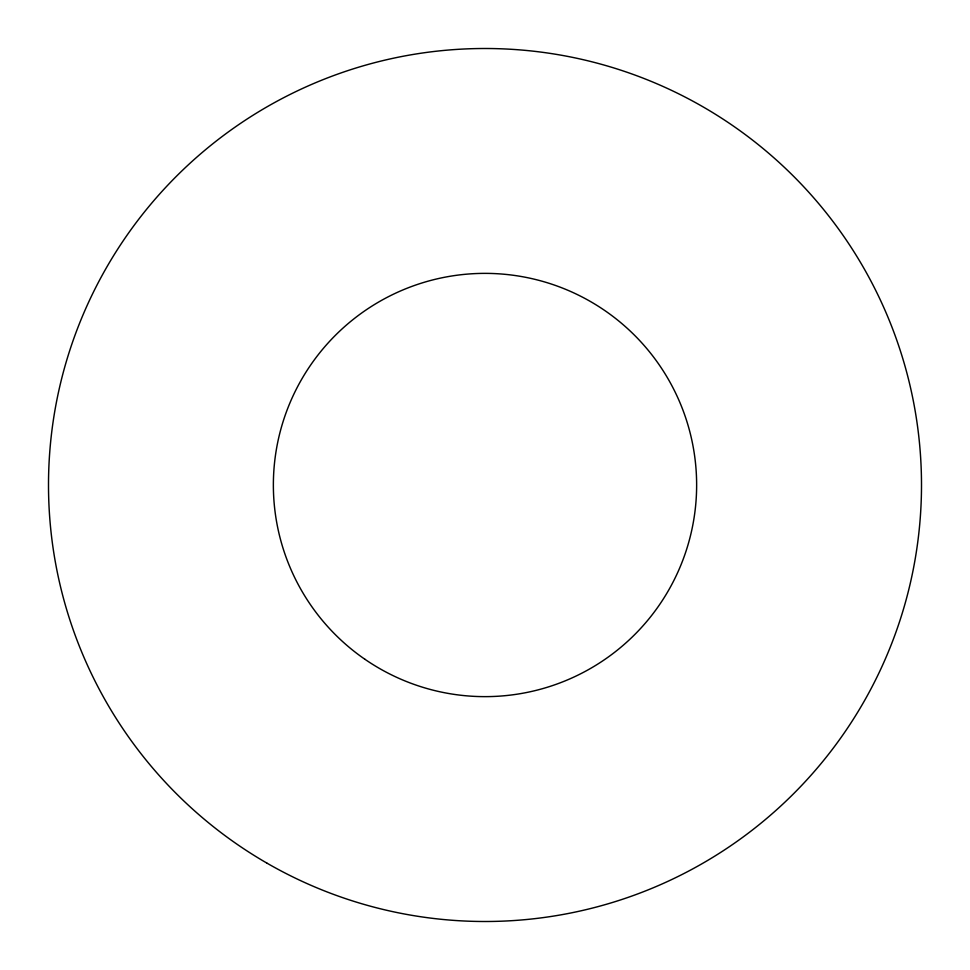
<?xml version="1.0" encoding="UTF-8"?>
<svg xmlns="http://www.w3.org/2000/svg" width="970" height="970" viewBox="0 0 970 970"><rect width="100%" height="100%" fill="white"/><g stroke="black" fill="none" stroke-linecap="round" stroke-linejoin="round"><path stroke-width="1.45" d="M266.75 863.021A436.5 436.5 0 0 0 921.5 485A436.5 436.5 0 0 0 266.75 106.979A436.5 436.5 0 0 0 266.75 863.021M365.035 659.357A211.642 211.642 0 0 0 695.975 501.708A211.642 211.642 0 0 0 393.99 293.934A211.642 211.642 0 0 0 365.035 659.357"/></g></svg>
